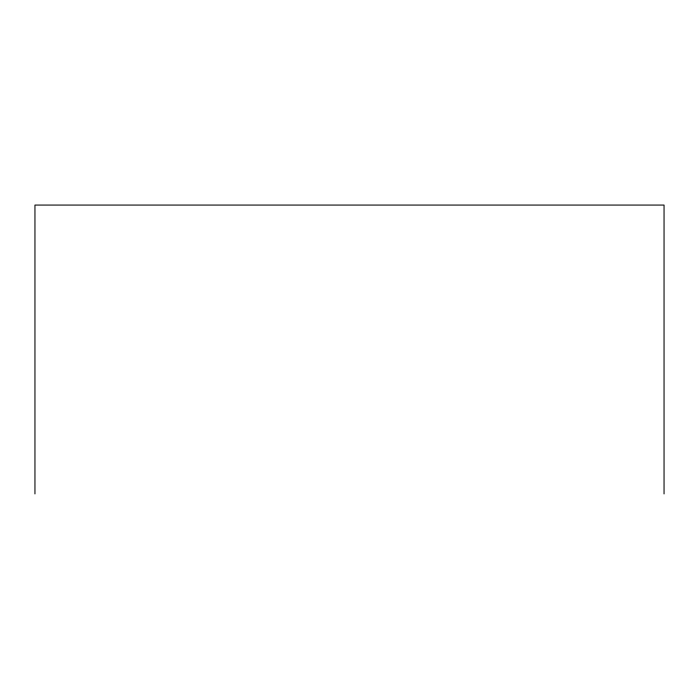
<?xml version="1.0" encoding="UTF-8"?>
<svg xmlns="http://www.w3.org/2000/svg" width="699" height="699" viewBox="0 0 699 699"><rect width="100%" height="100%" fill="white"/><g stroke="black" fill="none" stroke-linecap="round" stroke-linejoin="round"><path stroke-width="1.05" d="M664.05 493.931L664.05 205.069L34.95 205.069L34.95 493.931"/></g></svg>
